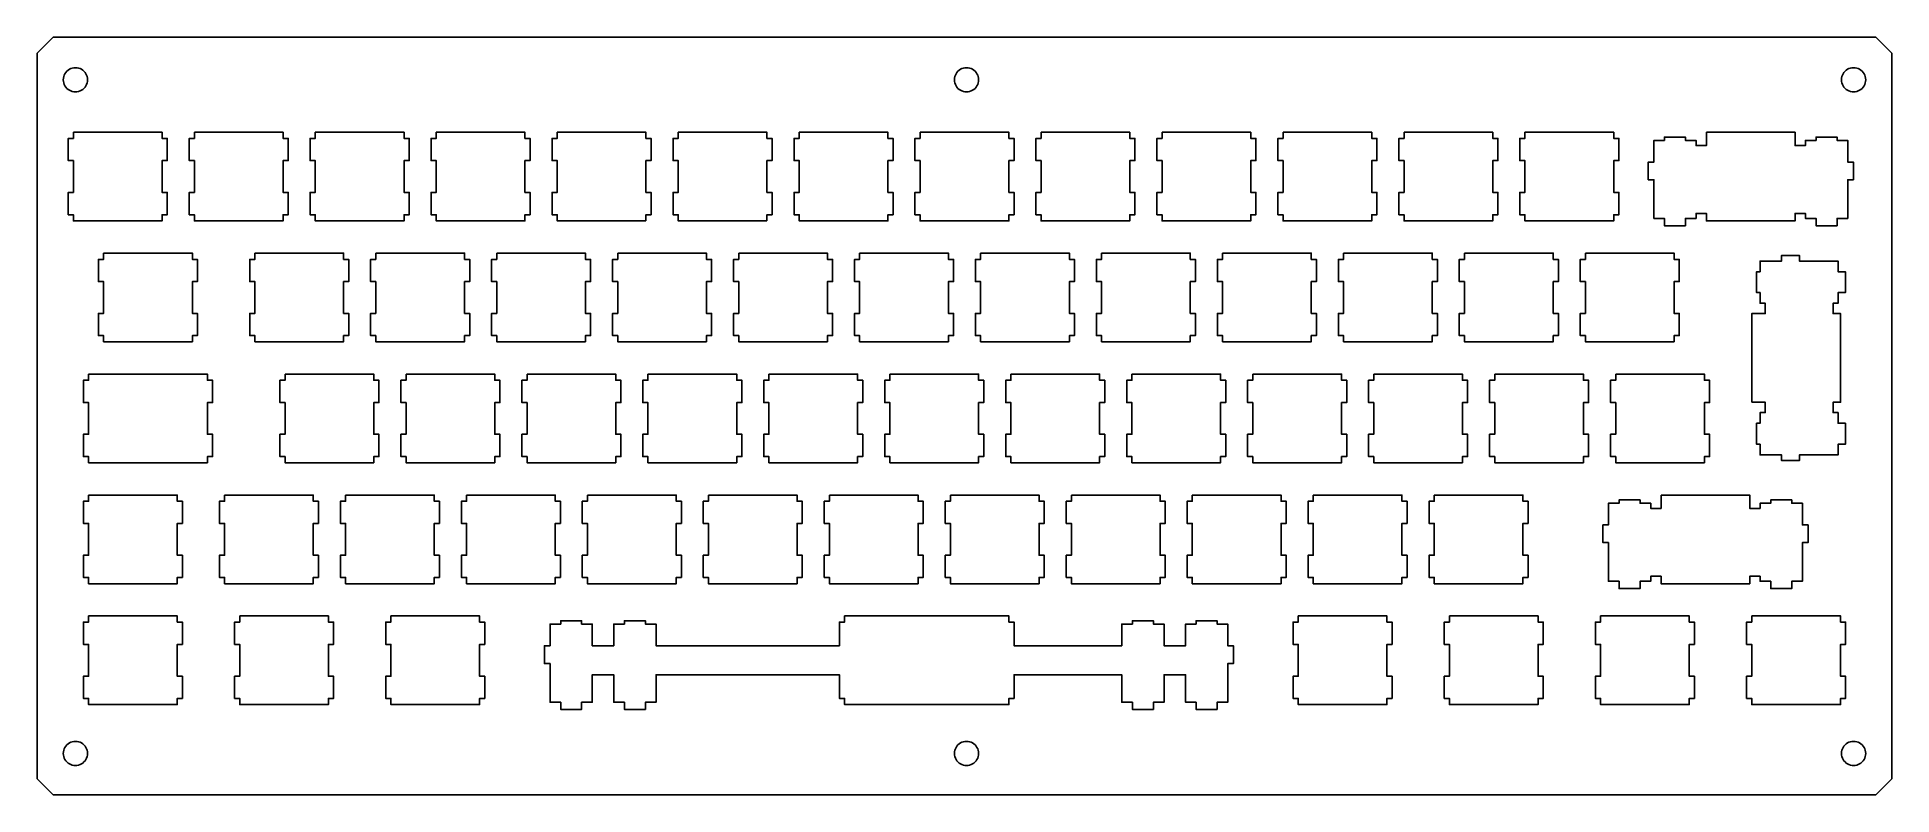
# Model space of a CAD drawing. Extents: x -13 to 279, y 295 to 414.
import ezdxf

# ---------------------------------------------------------------- set-up
doc = ezdxf.new("R2010")
doc.units = 0
doc.layers.add('BLACK', color=7, linetype='CONTINUOUS')

msp = doc.modelspace()

# ---------------------------------------------------------------- linework, layer by layer
at = {"layer": 'BLACK', "color": 1}
for points in [[(-12.7, 411.480007), (-10.16, 414.020007), (276.86, 414.020007), (279.4, 411.480007), (279.4, 297.180006), (276.86, 294.640006), (-10.16, 294.640006), (-12.7, 297.180006), (-12.7, 411.480007)], [(-4.7625, 407.290229), (-4.7625, 407.290229)], [(135.5725, 407.290229), (135.5725, 407.290229)], [(275.2725, 407.290229), (275.2725, 407.290229)], [(-6.985, 399.034), (6.985, 399.034), (6.985, 398.05356), (7.7978, 398.05356), (7.7978, 394.55344), (6.985, 394.55344), (6.985, 389.54456), (7.7978, 389.54456), (7.7978, 386.04444), (6.985, 386.04444), (6.985, 385.064), (-6.985, 385.064), (-6.985, 386.04444), (-7.7978, 386.04444), (-7.7978, 389.54456), (-6.985, 389.54456), (-6.985, 394.55344), (-7.7978, 394.55344), (-7.7978, 398.05356), (-6.985, 398.05356), (-6.985, 399.034)], [(12.065, 399.034), (26.035, 399.034), (26.035, 398.05356), (26.8478, 398.05356), (26.8478, 394.55344), (26.035, 394.55344), (26.035, 389.54456), (26.8478, 389.54456), (26.8478, 386.04444), (26.035, 386.04444), (26.035, 385.064), (12.065, 385.064), (12.065, 386.04444), (11.2522, 386.04444), (11.2522, 389.54456), (12.065, 389.54456), (12.065, 394.55344), (11.2522, 394.55344), (11.2522, 398.05356), (12.065, 398.05356), (12.065, 399.034)], [(31.115, 399.034), (45.085, 399.034), (45.085, 398.05356), (45.8978, 398.05356), (45.8978, 394.55344), (45.085, 394.55344), (45.085, 389.54456), (45.8978, 389.54456), (45.8978, 386.04444), (45.085, 386.04444), (45.085, 385.064), (31.115, 385.064), (31.115, 386.04444), (30.3022, 386.04444), (30.3022, 389.54456), (31.115, 389.54456), (31.115, 394.55344), (30.3022, 394.55344), (30.3022, 398.05356), (31.115, 398.05356), (31.115, 399.034)], [(50.165, 399.034), (64.135, 399.034), (64.135, 398.05356), (64.9478, 398.05356), (64.9478, 394.55344), (64.135, 394.55344), (64.135, 389.54456), (64.9478, 389.54456), (64.9478, 386.04444), (64.135, 386.04444), (64.135, 385.064), (50.165, 385.064), (50.165, 386.04444), (49.3522, 386.04444), (49.3522, 389.54456), (50.165, 389.54456), (50.165, 394.55344), (49.3522, 394.55344), (49.3522, 398.05356), (50.165, 398.05356), (50.165, 399.034)], [(83.185, 385.064), (69.215, 385.064), (69.215, 386.04444), (68.4022, 386.04444), (68.4022, 389.54456), (69.215, 389.54456), (69.215, 394.55344), (68.4022, 394.55344), (68.4022, 398.05356), (69.215, 398.05356), (69.215, 399.034), (83.185, 399.034), (83.185, 398.05356), (83.9978, 398.05356), (83.9978, 394.55344), (83.185, 394.55344), (83.185, 389.54456), (83.9978, 389.54456), (83.9978, 386.04444), (83.185, 386.04444), (83.185, 385.064)], [(102.235, 385.064), (88.265, 385.064), (88.265, 386.04444), (87.4522, 386.04444), (87.4522, 389.54456), (88.265, 389.54456), (88.265, 394.55344), (87.4522, 394.55344), (87.4522, 398.05356), (88.265, 398.05356), (88.265, 399.034), (102.235, 399.034), (102.235, 398.05356), (103.0478, 398.05356), (103.0478, 394.55344), (102.235, 394.55344), (102.235, 389.54456), (103.0478, 389.54456), (103.0478, 386.04444), (102.235, 386.04444), (102.235, 385.064)], [(107.315, 399.034), (121.285, 399.034), (121.285, 398.05356), (122.0978, 398.05356), (122.0978, 394.55344), (121.285, 394.55344), (121.285, 389.54456), (122.0978, 389.54456), (122.0978, 386.04444), (121.285, 386.04444), (121.285, 385.064), (107.315, 385.064), (107.315, 386.04444), (106.5022, 386.04444), (106.5022, 389.54456), (107.315, 389.54456), (107.315, 394.55344), (106.5022, 394.55344), (106.5022, 398.05356), (107.315, 398.05356), (107.315, 399.034)], [(126.365, 399.034), (140.335, 399.034), (140.335, 398.05356), (141.1478, 398.05356), (141.1478, 394.55344), (140.335, 394.55344), (140.335, 389.54456), (141.1478, 389.54456), (141.1478, 386.04444), (140.335, 386.04444), (140.335, 385.064), (126.365, 385.064), (126.365, 386.04444), (125.5522, 386.04444), (125.5522, 389.54456), (126.365, 389.54456), (126.365, 394.55344), (125.5522, 394.55344), (125.5522, 398.05356), (126.365, 398.05356), (126.365, 399.034)], [(145.415, 399.034), (159.385, 399.034), (159.385, 398.05356), (160.1978, 398.05356), (160.1978, 394.55344), (159.385, 394.55344), (159.385, 389.54456), (160.1978, 389.54456), (160.1978, 386.04444), (159.385, 386.04444), (159.385, 385.064), (145.415, 385.064), (145.415, 386.04444), (144.6022, 386.04444), (144.6022, 389.54456), (145.415, 389.54456), (145.415, 394.55344), (144.6022, 394.55344), (144.6022, 398.05356), (145.415, 398.05356), (145.415, 399.034)], [(164.465, 399.034), (178.435, 399.034), (178.435, 398.05356), (179.2478, 398.05356), (179.2478, 394.55344), (178.435, 394.55344), (178.435, 389.54456), (179.2478, 389.54456), (179.2478, 386.04444), (178.435, 386.04444), (178.435, 385.064), (164.465, 385.064), (164.465, 386.04444), (163.6522, 386.04444), (163.6522, 389.54456), (164.465, 389.54456), (164.465, 394.55344), (163.6522, 394.55344), (163.6522, 398.05356), (164.465, 398.05356), (164.465, 399.034)], [(183.515, 399.034), (197.485, 399.034), (197.485, 398.05356), (198.2978, 398.05356), (198.2978, 394.55344), (197.485, 394.55344), (197.485, 389.54456), (198.2978, 389.54456), (198.2978, 386.04444), (197.485, 386.04444), (197.485, 385.064), (183.515, 385.064), (183.515, 386.04444), (182.7022, 386.04444), (182.7022, 389.54456), (183.515, 389.54456), (183.515, 394.55344), (182.7022, 394.55344), (182.7022, 398.05356), (183.515, 398.05356), (183.515, 399.034)], [(202.565, 399.034), (216.535, 399.034), (216.535, 398.05356), (217.3478, 398.05356), (217.3478, 394.55344), (216.535, 394.55344), (216.535, 389.54456), (217.3478, 389.54456), (217.3478, 386.04444), (216.535, 386.04444), (216.535, 385.064), (202.565, 385.064), (202.565, 386.04444), (201.7522, 386.04444), (201.7522, 389.54456), (202.565, 389.54456), (202.565, 394.55344), (201.7522, 394.55344), (201.7522, 398.05356), (202.565, 398.05356), (202.565, 399.034)], [(221.615, 399.034), (235.585, 399.034), (235.585, 398.05356), (236.3978, 398.05356), (236.3978, 394.55344), (235.585, 394.55344), (235.585, 389.54456), (236.3978, 389.54456), (236.3978, 386.04444), (235.585, 386.04444), (235.585, 385.064), (221.615, 385.064), (221.615, 386.04444), (220.8022, 386.04444), (220.8022, 389.54456), (221.615, 389.54456), (221.615, 394.55344), (220.8022, 394.55344), (220.8022, 398.05356), (221.615, 398.05356), (221.615, 399.034)], [(250.19, 399.034), (264.16, 399.034), (264.16, 396.9258), (265.7856, 396.9258), (265.7856, 397.7386), (267.462, 397.7386), (267.462, 398.272), (270.764, 398.272), (270.764, 397.7386), (272.4404, 397.7386), (272.4404, 394.335), (273.3294, 394.335), (273.3294, 391.541), (272.4404, 391.541), (272.4404, 385.445), (270.764, 385.445), (270.764, 384.302), (267.462, 384.302), (267.462, 385.445), (265.7856, 385.445), (265.7856, 386.2324), (264.16, 386.2324), (264.16, 385.064), (250.19, 385.064), (250.19, 386.2324), (248.5644, 386.2324), (248.5644, 385.445), (246.888, 385.445), (246.888, 384.302), (243.586, 384.302), (243.586, 385.445), (241.9096, 385.445), (241.9096, 391.541), (241.0206, 391.541), (241.0206, 394.335), (241.9096, 394.335), (241.9096, 397.7386), (243.586, 397.7386), (243.586, 398.272), (246.888, 398.272), (246.888, 397.7386), (248.5644, 397.7386), (248.5644, 396.9258), (250.19, 396.9258), (250.19, 399.034)], [(-2.2225, 379.984), (11.7475, 379.984), (11.7475, 379.00356), (12.5603, 379.00356), (12.5603, 375.50344), (11.7475, 375.50344), (11.7475, 370.49456), (12.5603, 370.49456), (12.5603, 366.99444), (11.7475, 366.99444), (11.7475, 366.014), (-2.2225, 366.014), (-2.2225, 366.99444), (-3.0353, 366.99444), (-3.0353, 370.49456), (-2.2225, 370.49456), (-2.2225, 375.50344), (-3.0353, 375.50344), (-3.0353, 379.00356), (-2.2225, 379.00356), (-2.2225, 379.984)], [(21.59, 379.984), (35.56, 379.984), (35.56, 379.00356), (36.3728, 379.00356), (36.3728, 375.50344), (35.56, 375.50344), (35.56, 370.49456), (36.3728, 370.49456), (36.3728, 366.99444), (35.56, 366.99444), (35.56, 366.014), (21.59, 366.014), (21.59, 366.99444), (20.7772, 366.99444), (20.7772, 370.49456), (21.59, 370.49456), (21.59, 375.50344), (20.7772, 375.50344), (20.7772, 379.00356), (21.59, 379.00356), (21.59, 379.984)], [(40.64, 379.984), (54.61, 379.984), (54.61, 379.00356), (55.4228, 379.00356), (55.4228, 375.50344), (54.61, 375.50344), (54.61, 370.49456), (55.4228, 370.49456), (55.4228, 366.99444), (54.61, 366.99444), (54.61, 366.014), (40.64, 366.014), (40.64, 366.99444), (39.8272, 366.99444), (39.8272, 370.49456), (40.64, 370.49456), (40.64, 375.50344), (39.8272, 375.50344), (39.8272, 379.00356), (40.64, 379.00356), (40.64, 379.984)], [(59.69, 379.984), (73.66, 379.984), (73.66, 379.00356), (74.4728, 379.00356), (74.4728, 375.50344), (73.66, 375.50344), (73.66, 370.49456), (74.4728, 370.49456), (74.4728, 366.99444), (73.66, 366.99444), (73.66, 366.014), (59.69, 366.014), (59.69, 366.99444), (58.8772, 366.99444), (58.8772, 370.49456), (59.69, 370.49456), (59.69, 375.50344), (58.8772, 375.50344), (58.8772, 379.00356), (59.69, 379.00356), (59.69, 379.984)], [(78.74, 379.984), (92.71, 379.984), (92.71, 379.00356), (93.5228, 379.00356), (93.5228, 375.50344), (92.71, 375.50344), (92.71, 370.49456), (93.5228, 370.49456), (93.5228, 366.99444), (92.71, 366.99444), (92.71, 366.014), (78.74, 366.014), (78.74, 366.99444), (77.9272, 366.99444), (77.9272, 370.49456), (78.74, 370.49456), (78.74, 375.50344), (77.9272, 375.50344), (77.9272, 379.00356), (78.74, 379.00356), (78.74, 379.984)], [(97.79, 379.984), (111.76, 379.984), (111.76, 379.00356), (112.5728, 379.00356), (112.5728, 375.50344), (111.76, 375.50344), (111.76, 370.49456), (112.5728, 370.49456), (112.5728, 366.99444), (111.76, 366.99444), (111.76, 366.014), (97.79, 366.014), (97.79, 366.99444), (96.9772, 366.99444), (96.9772, 370.49456), (97.79, 370.49456), (97.79, 375.50344), (96.9772, 375.50344), (96.9772, 379.00356), (97.79, 379.00356), (97.79, 379.984)], [(116.84, 379.984), (130.81, 379.984), (130.81, 379.00356), (131.6228, 379.00356), (131.6228, 375.50344), (130.81, 375.50344), (130.81, 370.49456), (131.6228, 370.49456), (131.6228, 366.99444), (130.81, 366.99444), (130.81, 366.014), (116.84, 366.014), (116.84, 366.99444), (116.0272, 366.99444), (116.0272, 370.49456), (116.84, 370.49456), (116.84, 375.50344), (116.0272, 375.50344), (116.0272, 379.00356), (116.84, 379.00356), (116.84, 379.984)], [(135.89, 379.984), (149.86, 379.984), (149.86, 379.00356), (150.6728, 379.00356), (150.6728, 375.50344), (149.86, 375.50344), (149.86, 370.49456), (150.6728, 370.49456), (150.6728, 366.99444), (149.86, 366.99444), (149.86, 366.014), (135.89, 366.014), (135.89, 366.99444), (135.0772, 366.99444), (135.0772, 370.49456), (135.89, 370.49456), (135.89, 375.50344), (135.0772, 375.50344), (135.0772, 379.00356), (135.89, 379.00356), (135.89, 379.984)], [(154.94, 379.984), (168.91, 379.984), (168.91, 379.00356), (169.7228, 379.00356), (169.7228, 375.50344), (168.91, 375.50344), (168.91, 370.49456), (169.7228, 370.49456), (169.7228, 366.99444), (168.91, 366.99444), (168.91, 366.014), (154.94, 366.014), (154.94, 366.99444), (154.1272, 366.99444), (154.1272, 370.49456), (154.94, 370.49456), (154.94, 375.50344), (154.1272, 375.50344), (154.1272, 379.00356), (154.94, 379.00356), (154.94, 379.984)], [(173.99, 379.984), (187.96, 379.984), (187.96, 379.00356), (188.7728, 379.00356), (188.7728, 375.50344), (187.96, 375.50344), (187.96, 370.49456), (188.7728, 370.49456), (188.7728, 366.99444), (187.96, 366.99444), (187.96, 366.014), (173.99, 366.014), (173.99, 366.99444), (173.1772, 366.99444), (173.1772, 370.49456), (173.99, 370.49456), (173.99, 375.50344), (173.1772, 375.50344), (173.1772, 379.00356), (173.99, 379.00356), (173.99, 379.984)], [(193.04, 379.984), (207.01, 379.984), (207.01, 379.00356), (207.8228, 379.00356), (207.8228, 375.50344), (207.01, 375.50344), (207.01, 370.49456), (207.8228, 370.49456), (207.8228, 366.99444), (207.01, 366.99444), (207.01, 366.014), (193.04, 366.014), (193.04, 366.99444), (192.2272, 366.99444), (192.2272, 370.49456), (193.04, 370.49456), (193.04, 375.50344), (192.2272, 375.50344), (192.2272, 379.00356), (193.04, 379.00356), (193.04, 379.984)], [(212.09, 379.984), (226.06, 379.984), (226.06, 379.00356), (226.8728, 379.00356), (226.8728, 375.50344), (226.06, 375.50344), (226.06, 370.49456), (226.8728, 370.49456), (226.8728, 366.99444), (226.06, 366.99444), (226.06, 366.014), (212.09, 366.014), (212.09, 366.99444), (211.2772, 366.99444), (211.2772, 370.49456), (212.09, 370.49456), (212.09, 375.50344), (211.2772, 375.50344), (211.2772, 379.00356), (212.09, 379.00356), (212.09, 379.984)], [(231.14, 379.984), (245.11, 379.984), (245.11, 379.00356), (245.9228, 379.00356), (245.9228, 375.50344), (245.11, 375.50344), (245.11, 370.49456), (245.9228, 370.49456), (245.9228, 366.99444), (245.11, 366.99444), (245.11, 366.014), (231.14, 366.014), (231.14, 366.99444), (230.3272, 366.99444), (230.3272, 370.49456), (231.14, 370.49456), (231.14, 375.50344), (230.3272, 375.50344), (230.3272, 379.00356), (231.14, 379.00356), (231.14, 379.984)], [(257.33502, 356.489), (257.33502, 370.459), (259.44322, 370.459), (259.44322, 372.0846), (258.63042, 372.0846), (258.63042, 373.761), (258.09702, 373.761), (258.09702, 377.063), (258.63042, 377.063), (258.63042, 378.7394), (262.03402, 378.7394), (262.03402, 379.6284), (264.82802, 379.6284), (264.82802, 378.7394), (270.92402, 378.7394), (270.92402, 377.063), (272.06702, 377.063), (272.06702, 373.761), (270.92402, 373.761), (270.92402, 372.0846), (270.13662, 372.0846), (270.13662, 370.459), (271.30502, 370.459), (271.30502, 356.489), (270.13662, 356.489), (270.13662, 354.8634), (270.92402, 354.8634), (270.92402, 353.187), (272.06702, 353.187), (272.06702, 349.885), (270.92402, 349.885), (270.92402, 348.2086), (264.82802, 348.2086), (264.82802, 347.3196), (262.03402, 347.3196), (262.03402, 348.2086), (258.63042, 348.2086), (258.63042, 349.885), (258.09702, 349.885), (258.09702, 353.187), (258.63042, 353.187), (258.63042, 354.8634), (259.44322, 354.8634), (259.44322, 356.489), (257.33502, 356.489)], [(-4.60248, 360.934), (14.13002, 360.934), (14.13002, 359.95356), (14.94282, 359.95356), (14.94282, 356.45344), (14.13002, 356.45344), (14.13002, 351.44456), (14.94282, 351.44456), (14.94282, 347.94444), (14.13002, 347.94444), (14.13002, 346.964), (-4.60248, 346.964), (-4.60248, 347.94444), (-5.41528, 347.94444), (-5.41528, 351.44456), (-4.60248, 351.44456), (-4.60248, 356.45344), (-5.41528, 356.45344), (-5.41528, 359.95356), (-4.60248, 359.95356), (-4.60248, 360.934)], [(26.3525, 360.934), (40.3225, 360.934), (40.3225, 359.95356), (41.1353, 359.95356), (41.1353, 356.45344), (40.3225, 356.45344), (40.3225, 351.44456), (41.1353, 351.44456), (41.1353, 347.94444), (40.3225, 347.94444), (40.3225, 346.964), (26.3525, 346.964), (26.3525, 347.94444), (25.5397, 347.94444), (25.5397, 351.44456), (26.3525, 351.44456), (26.3525, 356.45344), (25.5397, 356.45344), (25.5397, 359.95356), (26.3525, 359.95356), (26.3525, 360.934)], [(45.4025, 360.934), (59.3725, 360.934), (59.3725, 359.95356), (60.1853, 359.95356), (60.1853, 356.45344), (59.3725, 356.45344), (59.3725, 351.44456), (60.1853, 351.44456), (60.1853, 347.94444), (59.3725, 347.94444), (59.3725, 346.964), (45.4025, 346.964), (45.4025, 347.94444), (44.5897, 347.94444), (44.5897, 351.44456), (45.4025, 351.44456), (45.4025, 356.45344), (44.5897, 356.45344), (44.5897, 359.95356), (45.4025, 359.95356), (45.4025, 360.934)], [(64.4525, 360.934), (78.4225, 360.934), (78.4225, 359.95356), (79.2353, 359.95356), (79.2353, 356.45344), (78.4225, 356.45344), (78.4225, 351.44456), (79.2353, 351.44456), (79.2353, 347.94444), (78.4225, 347.94444), (78.4225, 346.964), (64.4525, 346.964), (64.4525, 347.94444), (63.6397, 347.94444), (63.6397, 351.44456), (64.4525, 351.44456), (64.4525, 356.45344), (63.6397, 356.45344), (63.6397, 359.95356), (64.4525, 359.95356), (64.4525, 360.934)], [(83.5025, 360.934), (97.4725, 360.934), (97.4725, 359.95356), (98.2853, 359.95356), (98.2853, 356.45344), (97.4725, 356.45344), (97.4725, 351.44456), (98.2853, 351.44456), (98.2853, 347.94444), (97.4725, 347.94444), (97.4725, 346.964), (83.5025, 346.964), (83.5025, 347.94444), (82.6897, 347.94444), (82.6897, 351.44456), (83.5025, 351.44456), (83.5025, 356.45344), (82.6897, 356.45344), (82.6897, 359.95356), (83.5025, 359.95356), (83.5025, 360.934)], [(102.5525, 360.934), (116.5225, 360.934), (116.5225, 359.95356), (117.3353, 359.95356), (117.3353, 356.45344), (116.5225, 356.45344), (116.5225, 351.44456), (117.3353, 351.44456), (117.3353, 347.94444), (116.5225, 347.94444), (116.5225, 346.964), (102.5525, 346.964), (102.5525, 347.94444), (101.7397, 347.94444), (101.7397, 351.44456), (102.5525, 351.44456), (102.5525, 356.45344), (101.7397, 356.45344), (101.7397, 359.95356), (102.5525, 359.95356), (102.5525, 360.934)], [(121.6025, 360.934), (135.5725, 360.934), (135.5725, 359.95356), (136.3853, 359.95356), (136.3853, 356.45344), (135.5725, 356.45344), (135.5725, 351.44456), (136.3853, 351.44456), (136.3853, 347.94444), (135.5725, 347.94444), (135.5725, 346.964), (121.6025, 346.964), (121.6025, 347.94444), (120.7897, 347.94444), (120.7897, 351.44456), (121.6025, 351.44456), (121.6025, 356.45344), (120.7897, 356.45344), (120.7897, 359.95356), (121.6025, 359.95356), (121.6025, 360.934)], [(140.6525, 360.934), (154.6225, 360.934), (154.6225, 359.95356), (155.4353, 359.95356), (155.4353, 356.45344), (154.6225, 356.45344), (154.6225, 351.44456), (155.4353, 351.44456), (155.4353, 347.94444), (154.6225, 347.94444), (154.6225, 346.964), (140.6525, 346.964), (140.6525, 347.94444), (139.8397, 347.94444), (139.8397, 351.44456), (140.6525, 351.44456), (140.6525, 356.45344), (139.8397, 356.45344), (139.8397, 359.95356), (140.6525, 359.95356), (140.6525, 360.934)], [(159.7025, 360.934), (173.6725, 360.934), (173.6725, 359.95356), (174.4853, 359.95356), (174.4853, 356.45344), (173.6725, 356.45344), (173.6725, 351.44456), (174.4853, 351.44456), (174.4853, 347.94444), (173.6725, 347.94444), (173.6725, 346.964), (159.7025, 346.964), (159.7025, 347.94444), (158.8897, 347.94444), (158.8897, 351.44456), (159.7025, 351.44456), (159.7025, 356.45344), (158.8897, 356.45344), (158.8897, 359.95356), (159.7025, 359.95356), (159.7025, 360.934)], [(178.7525, 360.934), (192.7225, 360.934), (192.7225, 359.95356), (193.5353, 359.95356), (193.5353, 356.45344), (192.7225, 356.45344), (192.7225, 351.44456), (193.5353, 351.44456), (193.5353, 347.94444), (192.7225, 347.94444), (192.7225, 346.964), (178.7525, 346.964), (178.7525, 347.94444), (177.9397, 347.94444), (177.9397, 351.44456), (178.7525, 351.44456), (178.7525, 356.45344), (177.9397, 356.45344), (177.9397, 359.95356), (178.7525, 359.95356), (178.7525, 360.934)], [(197.8025, 360.934), (211.7725, 360.934), (211.7725, 359.95356), (212.5853, 359.95356), (212.5853, 356.45344), (211.7725, 356.45344), (211.7725, 351.44456), (212.5853, 351.44456), (212.5853, 347.94444), (211.7725, 347.94444), (211.7725, 346.964), (197.8025, 346.964), (197.8025, 347.94444), (196.9897, 347.94444), (196.9897, 351.44456), (197.8025, 351.44456), (197.8025, 356.45344), (196.9897, 356.45344), (196.9897, 359.95356), (197.8025, 359.95356), (197.8025, 360.934)], [(216.8525, 360.934), (230.8225, 360.934), (230.8225, 359.95356), (231.6353, 359.95356), (231.6353, 356.45344), (230.8225, 356.45344), (230.8225, 351.44456), (231.6353, 351.44456), (231.6353, 347.94444), (230.8225, 347.94444), (230.8225, 346.964), (216.8525, 346.964), (216.8525, 347.94444), (216.0397, 347.94444), (216.0397, 351.44456), (216.8525, 351.44456), (216.8525, 356.45344), (216.0397, 356.45344), (216.0397, 359.95356), (216.8525, 359.95356), (216.8525, 360.934)], [(235.9025, 360.934), (249.8725, 360.934), (249.8725, 359.95356), (250.6853, 359.95356), (250.6853, 356.45344), (249.8725, 356.45344), (249.8725, 351.44456), (250.6853, 351.44456), (250.6853, 347.94444), (249.8725, 347.94444), (249.8725, 346.964), (235.9025, 346.964), (235.9025, 347.94444), (235.0897, 347.94444), (235.0897, 351.44456), (235.9025, 351.44456), (235.9025, 356.45344), (235.0897, 356.45344), (235.0897, 359.95356), (235.9025, 359.95356), (235.9025, 360.934)], [(-4.60248, 341.884), (9.36752, 341.884), (9.36752, 340.90356), (10.18032, 340.90356), (10.18032, 337.40344), (9.36752, 337.40344), (9.36752, 332.39456), (10.18032, 332.39456), (10.18032, 328.89444), (9.36752, 328.89444), (9.36752, 327.914), (-4.60248, 327.914), (-4.60248, 328.89444), (-5.41528, 328.89444), (-5.41528, 332.39456), (-4.60248, 332.39456), (-4.60248, 337.40344), (-5.41528, 337.40344), (-5.41528, 340.90356), (-4.60248, 340.90356), (-4.60248, 341.884)], [(16.8275, 341.884), (30.7975, 341.884), (30.7975, 340.90356), (31.6103, 340.90356), (31.6103, 337.40344), (30.7975, 337.40344), (30.7975, 332.39456), (31.6103, 332.39456), (31.6103, 328.89444), (30.7975, 328.89444), (30.7975, 327.914), (16.8275, 327.914), (16.8275, 328.89444), (16.0147, 328.89444), (16.0147, 332.39456), (16.8275, 332.39456), (16.8275, 337.40344), (16.0147, 337.40344), (16.0147, 340.90356), (16.8275, 340.90356), (16.8275, 341.884)], [(35.8775, 341.884), (49.8475, 341.884), (49.8475, 340.90356), (50.6603, 340.90356), (50.6603, 337.40344), (49.8475, 337.40344), (49.8475, 332.39456), (50.6603, 332.39456), (50.6603, 328.89444), (49.8475, 328.89444), (49.8475, 327.914), (35.8775, 327.914), (35.8775, 328.89444), (35.0647, 328.89444), (35.0647, 332.39456), (35.8775, 332.39456), (35.8775, 337.40344), (35.0647, 337.40344), (35.0647, 340.90356), (35.8775, 340.90356), (35.8775, 341.884)], [(54.9275, 341.884), (68.8975, 341.884), (68.8975, 340.90356), (69.7103, 340.90356), (69.7103, 337.40344), (68.8975, 337.40344), (68.8975, 332.39456), (69.7103, 332.39456), (69.7103, 328.89444), (68.8975, 328.89444), (68.8975, 327.914), (54.9275, 327.914), (54.9275, 328.89444), (54.1147, 328.89444), (54.1147, 332.39456), (54.9275, 332.39456), (54.9275, 337.40344), (54.1147, 337.40344), (54.1147, 340.90356), (54.9275, 340.90356), (54.9275, 341.884)], [(73.9775, 341.884), (87.9475, 341.884), (87.9475, 340.90356), (88.7603, 340.90356), (88.7603, 337.40344), (87.9475, 337.40344), (87.9475, 332.39456), (88.7603, 332.39456), (88.7603, 328.89444), (87.9475, 328.89444), (87.9475, 327.914), (73.9775, 327.914), (73.9775, 328.89444), (73.1647, 328.89444), (73.1647, 332.39456), (73.9775, 332.39456), (73.9775, 337.40344), (73.1647, 337.40344), (73.1647, 340.90356), (73.9775, 340.90356), (73.9775, 341.884)], [(93.0275, 341.884), (106.9975, 341.884), (106.9975, 340.90356), (107.8103, 340.90356), (107.8103, 337.40344), (106.9975, 337.40344), (106.9975, 332.39456), (107.8103, 332.39456), (107.8103, 328.89444), (106.9975, 328.89444), (106.9975, 327.914), (93.0275, 327.914), (93.0275, 328.89444), (92.2147, 328.89444), (92.2147, 332.39456), (93.0275, 332.39456), (93.0275, 337.40344), (92.2147, 337.40344), (92.2147, 340.90356), (93.0275, 340.90356), (93.0275, 341.884)], [(112.0775, 341.884), (126.0475, 341.884), (126.0475, 340.90356), (126.8603, 340.90356), (126.8603, 337.40344), (126.0475, 337.40344), (126.0475, 332.39456), (126.8603, 332.39456), (126.8603, 328.89444), (126.0475, 328.89444), (126.0475, 327.914), (112.0775, 327.914), (112.0775, 328.89444), (111.2647, 328.89444), (111.2647, 332.39456), (112.0775, 332.39456), (112.0775, 337.40344), (111.2647, 337.40344), (111.2647, 340.90356), (112.0775, 340.90356), (112.0775, 341.884)], [(131.1275, 341.884), (145.0975, 341.884), (145.0975, 340.90356), (145.9103, 340.90356), (145.9103, 337.40344), (145.0975, 337.40344), (145.0975, 332.39456), (145.9103, 332.39456), (145.9103, 328.89444), (145.0975, 328.89444), (145.0975, 327.914), (131.1275, 327.914), (131.1275, 328.89444), (130.3147, 328.89444), (130.3147, 332.39456), (131.1275, 332.39456), (131.1275, 337.40344), (130.3147, 337.40344), (130.3147, 340.90356), (131.1275, 340.90356), (131.1275, 341.884)], [(150.1775, 341.884), (164.1475, 341.884), (164.1475, 340.90356), (164.9603, 340.90356), (164.9603, 337.40344), (164.1475, 337.40344), (164.1475, 332.39456), (164.9603, 332.39456), (164.9603, 328.89444), (164.1475, 328.89444), (164.1475, 327.914), (150.1775, 327.914), (150.1775, 328.89444), (149.3647, 328.89444), (149.3647, 332.39456), (150.1775, 332.39456), (150.1775, 337.40344), (149.3647, 337.40344), (149.3647, 340.90356), (150.1775, 340.90356), (150.1775, 341.884)], [(169.2275, 341.884), (183.1975, 341.884), (183.1975, 340.90356), (184.0103, 340.90356), (184.0103, 337.40344), (183.1975, 337.40344), (183.1975, 332.39456), (184.0103, 332.39456), (184.0103, 328.89444), (183.1975, 328.89444), (183.1975, 327.914), (169.2275, 327.914), (169.2275, 328.89444), (168.4147, 328.89444), (168.4147, 332.39456), (169.2275, 332.39456), (169.2275, 337.40344), (168.4147, 337.40344), (168.4147, 340.90356), (169.2275, 340.90356), (169.2275, 341.884)], [(188.2775, 341.884), (202.2475, 341.884), (202.2475, 340.90356), (203.0603, 340.90356), (203.0603, 337.40344), (202.2475, 337.40344), (202.2475, 332.39456), (203.0603, 332.39456), (203.0603, 328.89444), (202.2475, 328.89444), (202.2475, 327.914), (188.2775, 327.914), (188.2775, 328.89444), (187.4647, 328.89444), (187.4647, 332.39456), (188.2775, 332.39456), (188.2775, 337.40344), (187.4647, 337.40344), (187.4647, 340.90356), (188.2775, 340.90356), (188.2775, 341.884)], [(207.3275, 341.884), (221.2975, 341.884), (221.2975, 340.90356), (222.1103, 340.90356), (222.1103, 337.40344), (221.2975, 337.40344), (221.2975, 332.39456), (222.1103, 332.39456), (222.1103, 328.89444), (221.2975, 328.89444), (221.2975, 327.914), (207.3275, 327.914), (207.3275, 328.89444), (206.5147, 328.89444), (206.5147, 332.39456), (207.3275, 332.39456), (207.3275, 337.40344), (206.5147, 337.40344), (206.5147, 340.90356), (207.3275, 340.90356), (207.3275, 341.884)], [(243.04752, 341.884), (257.01752, 341.884), (257.01752, 339.7758), (258.64312, 339.7758), (258.64312, 340.5886), (260.31952, 340.5886), (260.31952, 341.122), (263.62152, 341.122), (263.62152, 340.5886), (265.29792, 340.5886), (265.29792, 337.185), (266.18692, 337.185), (266.18692, 334.391), (265.29792, 334.391), (265.29792, 328.295), (263.62152, 328.295), (263.62152, 327.152), (260.31952, 327.152), (260.31952, 328.295), (258.64312, 328.295), (258.64312, 329.0824), (257.01752, 329.0824), (257.01752, 327.914), (243.04752, 327.914), (243.04752, 329.0824), (241.42192, 329.0824), (241.42192, 328.295), (239.74552, 328.295), (239.74552, 327.152), (236.44352, 327.152), (236.44352, 328.295), (234.76712, 328.295), (234.76712, 334.391), (233.87812, 334.391), (233.87812, 337.185), (234.76712, 337.185), (234.76712, 340.5886), (236.44352, 340.5886), (236.44352, 341.122), (239.74552, 341.122), (239.74552, 340.5886), (241.42192, 340.5886), (241.42192, 339.7758), (243.04752, 339.7758), (243.04752, 341.884)], [(-4.60248, 322.834), (9.36752, 322.834), (9.36752, 321.85356), (10.18032, 321.85356), (10.18032, 318.35344), (9.36752, 318.35344), (9.36752, 313.34456), (10.18032, 313.34456), (10.18032, 309.84444), (9.36752, 309.84444), (9.36752, 308.864), (-4.60248, 308.864), (-4.60248, 309.84444), (-5.41528, 309.84444), (-5.41528, 313.34456), (-4.60248, 313.34456), (-4.60248, 318.35344), (-5.41528, 318.35344), (-5.41528, 321.85356), (-4.60248, 321.85356), (-4.60248, 322.834)], [(19.21002, 322.834), (33.18002, 322.834), (33.18002, 321.85356), (33.99282, 321.85356), (33.99282, 318.35344), (33.18002, 318.35344), (33.18002, 313.34456), (33.99282, 313.34456), (33.99282, 309.84444), (33.18002, 309.84444), (33.18002, 308.864), (19.21002, 308.864), (19.21002, 309.84444), (18.39722, 309.84444), (18.39722, 313.34456), (19.21002, 313.34456), (19.21002, 318.35344), (18.39722, 318.35344), (18.39722, 321.85356), (19.21002, 321.85356), (19.21002, 322.834)], [(43.02252, 322.834), (56.99252, 322.834), (56.99252, 321.85356), (57.80532, 321.85356), (57.80532, 318.35344), (56.99252, 318.35344), (56.99252, 313.34456), (57.80532, 313.34456), (57.80532, 309.84444), (56.99252, 309.84444), (56.99252, 308.864), (43.02252, 308.864), (43.02252, 309.84444), (42.20972, 309.84444), (42.20972, 313.34456), (43.02252, 313.34456), (43.02252, 318.35344), (42.20972, 318.35344), (42.20972, 321.85356), (43.02252, 321.85356), (43.02252, 322.834)], [(114.46002, 322.834), (140.33754, 322.834), (140.33754, 321.85356), (141.15034, 321.85356), (141.15034, 318.135), (158.12262, 318.135), (158.12262, 321.5386), (159.79902, 321.5386), (159.79902, 322.072), (163.10102, 322.072), (163.10102, 321.5386), (164.77742, 321.5386), (164.77742, 318.135), (168.15562, 318.135), (168.15562, 321.5386), (169.83202, 321.5386), (169.83202, 322.072), (173.13402, 322.072), (173.13402, 321.5386), (174.81042, 321.5386), (174.81042, 318.135), (175.69942, 318.135), (175.69942, 315.341), (174.81042, 315.341), (174.81042, 309.245), (173.13402, 309.245), (173.13402, 308.102), (169.83202, 308.102), (169.83202, 309.245), (168.15562, 309.245), (168.15562, 313.563), (164.77742, 313.563), (164.77742, 309.245), (163.10102, 309.245), (163.10102, 308.102), (159.79902, 308.102), (159.79902, 309.245), (158.12262, 309.245), (158.12262, 313.563), (141.15034, 313.563), (141.15034, 309.84444), (140.33754, 309.84444), (140.33754, 308.864), (114.46002, 308.864), (114.46002, 309.84444), (113.64722, 309.84444), (113.64722, 313.563), (84.76742, 313.563), (84.76742, 309.245), (83.09102, 309.245), (83.09102, 308.102), (79.78902, 308.102), (79.78902, 309.245), (78.11262, 309.245), (78.11262, 313.563), (74.73442, 313.563), (74.73442, 309.245), (73.05802, 309.245), (73.05802, 308.102), (69.75602, 308.102), (69.75602, 309.245), (68.07962, 309.245), (68.07962, 315.341), (67.19062, 315.341), (67.19062, 318.135), (68.07962, 318.135), (68.07962, 321.5386), (69.75602, 321.5386), (69.75602, 322.072), (73.05802, 322.072), (73.05802, 321.5386), (74.73442, 321.5386), (74.73442, 318.135), (78.11262, 318.135), (78.11262, 321.5386), (79.78902, 321.5386), (79.78902, 322.072), (83.09102, 322.072), (83.09102, 321.5386), (84.76742, 321.5386), (84.76742, 318.135), (113.64722, 318.135), (113.64722, 321.85356), (114.46002, 321.85356), (114.46002, 322.834)], [(185.89752, 322.834), (199.86752, 322.834), (199.86752, 321.85356), (200.68032, 321.85356), (200.68032, 318.35344), (199.86752, 318.35344), (199.86752, 313.34456), (200.68032, 313.34456), (200.68032, 309.84444), (199.86752, 309.84444), (199.86752, 308.864), (185.89752, 308.864), (185.89752, 309.84444), (185.08472, 309.84444), (185.08472, 313.34456), (185.89752, 313.34456), (185.89752, 318.35344), (185.08472, 318.35344), (185.08472, 321.85356), (185.89752, 321.85356), (185.89752, 322.834)], [(209.71002, 322.834), (223.68002, 322.834), (223.68002, 321.85356), (224.49282, 321.85356), (224.49282, 318.35344), (223.68002, 318.35344), (223.68002, 313.34456), (224.49282, 313.34456), (224.49282, 309.84444), (223.68002, 309.84444), (223.68002, 308.864), (209.71002, 308.864), (209.71002, 309.84444), (208.89722, 309.84444), (208.89722, 313.34456), (209.71002, 313.34456), (209.71002, 318.35344), (208.89722, 318.35344), (208.89722, 321.85356), (209.71002, 321.85356), (209.71002, 322.834)], [(233.52252, 322.834), (247.49252, 322.834), (247.49252, 321.85356), (248.30532, 321.85356), (248.30532, 318.35344), (247.49252, 318.35344), (247.49252, 313.34456), (248.30532, 313.34456), (248.30532, 309.84444), (247.49252, 309.84444), (247.49252, 308.864), (233.52252, 308.864), (233.52252, 309.84444), (232.70972, 309.84444), (232.70972, 313.34456), (233.52252, 313.34456), (233.52252, 318.35344), (232.70972, 318.35344), (232.70972, 321.85356), (233.52252, 321.85356), (233.52252, 322.834)], [(257.33502, 322.834), (271.30502, 322.834), (271.30502, 321.85356), (272.11782, 321.85356), (272.11782, 318.35344), (271.30502, 318.35344), (271.30502, 313.34456), (272.11782, 313.34456), (272.11782, 309.84444), (271.30502, 309.84444), (271.30502, 308.864), (257.33502, 308.864), (257.33502, 309.84444), (256.52222, 309.84444), (256.52222, 313.34456), (257.33502, 313.34456), (257.33502, 318.35344), (256.52222, 318.35344), (256.52222, 321.85356), (257.33502, 321.85356), (257.33502, 322.834)], [(-4.7625, 301.174673), (-4.7625, 301.174673)], [(135.5725, 301.174673), (135.5725, 301.174673)], [(275.2725, 301.174673), (275.2725, 301.174673)]]:
    msp.add_lwpolyline(points, dxfattribs=at)
for points in [[(-7.62, 408.940007), (-8.209407, 408.599712), (-8.5725, 407.970819), (-8.5725, 407.290229)], [(-5.715, 408.940007), (-6.304407, 409.280302), (-7.03059, 409.280302), (-7.62, 408.940007)], [(-4.7625, 407.290229), (-4.7625, 407.970819), (-5.12559, 408.599712), (-5.715, 408.940007)], [(132.715, 408.940007), (132.125593, 408.599712), (131.7625, 407.970819), (131.7625, 407.290229)], [(134.62, 408.940007), (134.030593, 409.280302), (133.30441, 409.280302), (132.715, 408.940007)], [(135.5725, 407.290229), (135.5725, 407.970819), (135.20941, 408.599712), (134.62, 408.940007)], [(272.415, 408.940007), (271.825593, 408.599712), (271.4625, 407.970819), (271.4625, 407.290229)], [(274.32, 408.940007), (273.730593, 409.280302), (273.00441, 409.280302), (272.415, 408.940007)], [(275.2725, 407.290229), (275.2725, 407.970819), (274.90941, 408.599712), (274.32, 408.940007)], [(-8.5725, 407.290229), (-8.5725, 406.609639), (-8.209407, 405.980746), (-7.62, 405.640451)], [(-5.715, 405.640451), (-5.12559, 405.980746), (-4.7625, 406.609639), (-4.7625, 407.290229)], [(131.7625, 407.290229), (131.7625, 406.609639), (132.125593, 405.980746), (132.715, 405.640451)], [(134.62, 405.640451), (135.20941, 405.980746), (135.5725, 406.609639), (135.5725, 407.290229)], [(271.4625, 407.290229), (271.4625, 406.609639), (271.825593, 405.980746), (272.415, 405.640451)], [(274.32, 405.640451), (274.90941, 405.980746), (275.2725, 406.609639), (275.2725, 407.290229)], [(-7.62, 405.640451), (-7.03059, 405.300156), (-6.304407, 405.300156), (-5.715, 405.640451)], [(132.715, 405.640451), (133.30441, 405.300156), (134.030593, 405.300156), (134.62, 405.640451)], [(272.415, 405.640451), (273.00441, 405.300156), (273.730593, 405.300156), (274.32, 405.640451)], [(-7.62, 302.824451), (-8.209407, 302.484156), (-8.5725, 301.855264), (-8.5725, 301.174673)], [(-8.5725, 301.174673), (-8.5725, 300.494083), (-8.209407, 299.865191), (-7.62, 299.524895)], [(-5.715, 302.824451), (-6.304407, 303.164747), (-7.03059, 303.164747), (-7.62, 302.824451)], [(-4.7625, 301.174673), (-4.7625, 301.855264), (-5.12559, 302.484156), (-5.715, 302.824451)], [(-5.715, 299.524895), (-5.12559, 299.865191), (-4.7625, 300.494083), (-4.7625, 301.174673)], [(132.715, 302.824451), (132.125593, 302.484156), (131.7625, 301.855264), (131.7625, 301.174673)], [(131.7625, 301.174673), (131.7625, 300.494083), (132.125593, 299.865191), (132.715, 299.524895)], [(134.62, 302.824451), (134.030593, 303.164747), (133.30441, 303.164747), (132.715, 302.824451)], [(135.5725, 301.174673), (135.5725, 301.855264), (135.20941, 302.484156), (134.62, 302.824451)], [(134.62, 299.524895), (135.20941, 299.865191), (135.5725, 300.494083), (135.5725, 301.174673)], [(272.415, 302.824451), (271.825593, 302.484156), (271.4625, 301.855264), (271.4625, 301.174673)], [(271.4625, 301.174673), (271.4625, 300.494083), (271.825593, 299.865191), (272.415, 299.524895)], [(274.32, 302.824451), (273.730593, 303.164747), (273.00441, 303.164747), (272.415, 302.824451)], [(275.2725, 301.174673), (275.2725, 301.855264), (274.90941, 302.484156), (274.32, 302.824451)], [(274.32, 299.524895), (274.90941, 299.865191), (275.2725, 300.494083), (275.2725, 301.174673)], [(-7.62, 299.524895), (-7.03059, 299.1846), (-6.304407, 299.1846), (-5.715, 299.524895)], [(132.715, 299.524895), (133.30441, 299.1846), (134.030593, 299.1846), (134.62, 299.524895)], [(272.415, 299.524895), (273.00441, 299.1846), (273.730593, 299.1846), (274.32, 299.524895)]]:
    msp.add_open_spline(points, degree=3, dxfattribs=at)

doc.saveas('drawing.dxf')
